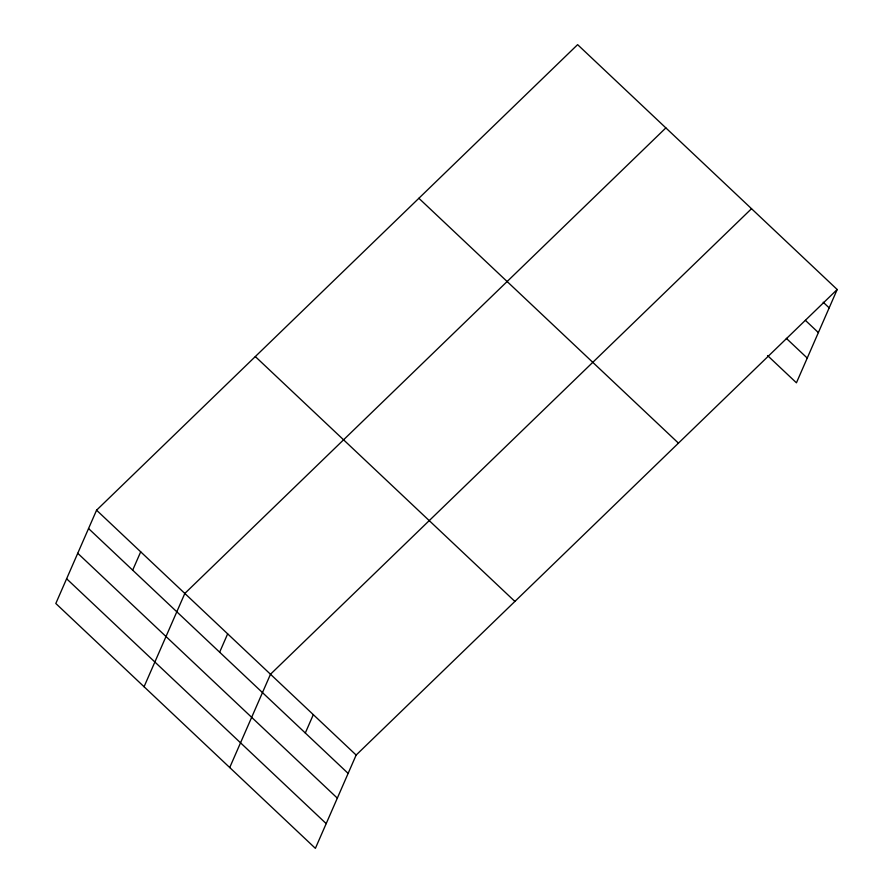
<?xml version="1.0" encoding="UTF-8"?>
<svg xmlns="http://www.w3.org/2000/svg" width="893" height="893" viewBox="0 0 893 893"><rect width="100%" height="100%" fill="white"/><g stroke="black" fill="none" stroke-linecap="round" stroke-linejoin="round"><path stroke-width="1.34" d="M96.567 510.193L55.812 603.489L315.385 848.35L356.151 755.054L837.188 289.511L577.615 44.65L96.567 510.193L356.151 755.054M132.677 570.169L140.703 551.818M144.063 686.75L184.829 593.443L665.865 127.9M219.645 652.203L227.659 633.851M229.724 767.545L270.49 674.248L751.526 208.705M305.306 733.008L313.32 714.646M837.188 289.511L796.433 382.807L767.545 355.559M823.19 302.225L829.173 307.862M805.419 320.375L818.368 332.587M786.32 338.347L807.239 358.071M418.873 198.279L678.446 443.14M255.32 356.564L514.893 601.424M88.552 528.544L348.136 773.405M77.747 553.28L337.331 798.141M66.618 578.764L326.191 823.614"/></g></svg>
